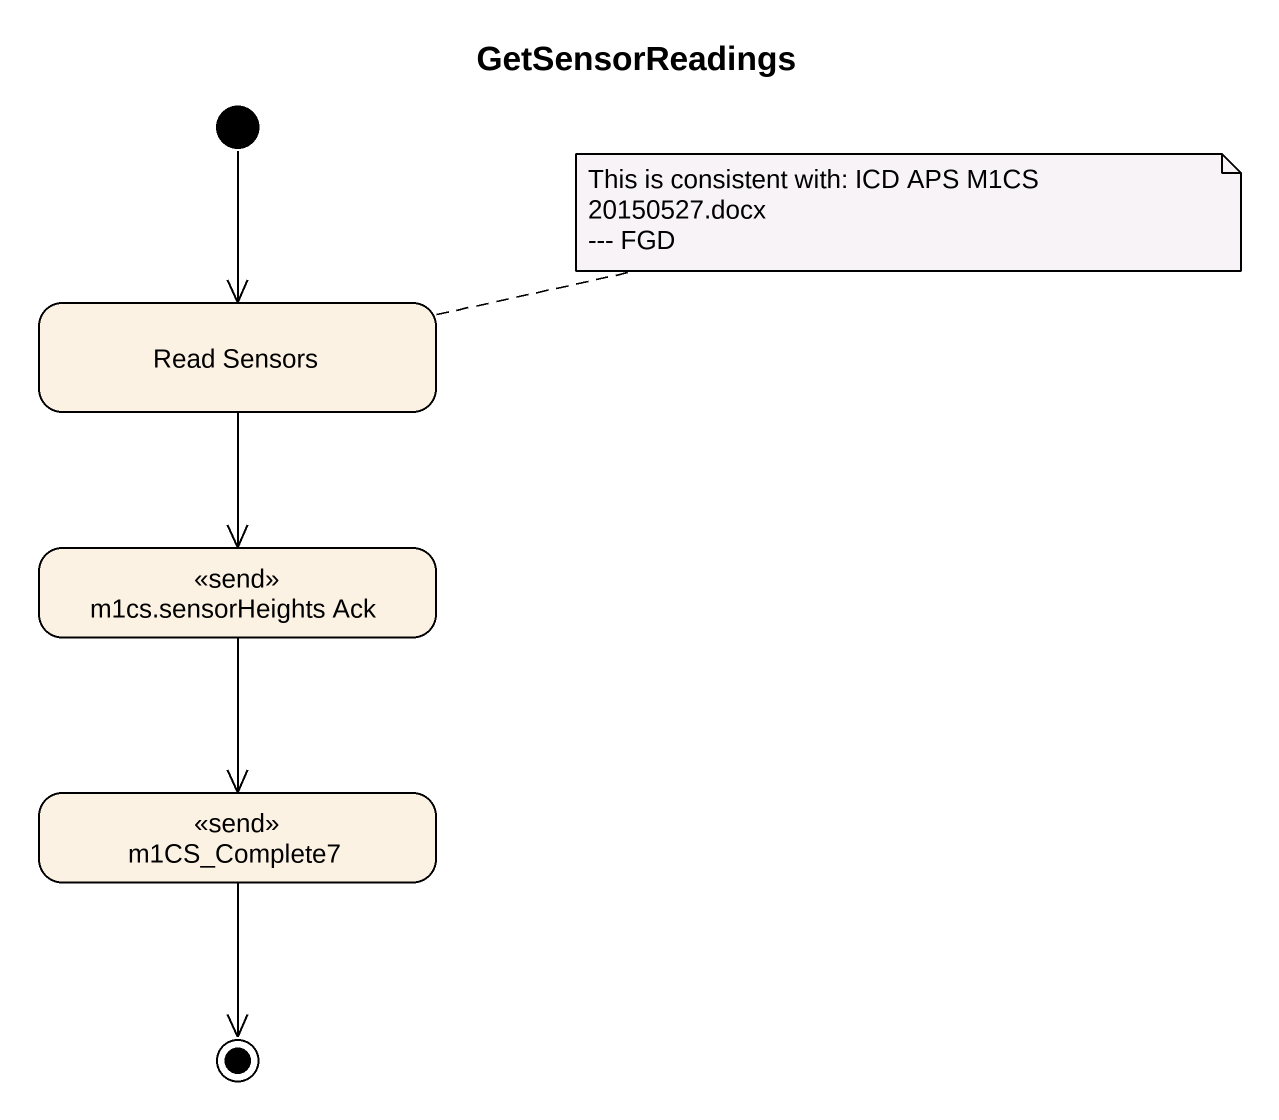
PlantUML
@startuml
title GetSensorReadings
hide empty description
state "Read Sensors" as Read_Sensors
state "m1cs.sensorHeights Ack" as m1cs_sensorHeights_Ack <<send>>
state m1CS_Complete7 <<send>>
[*] --> Read_Sensors
Read_Sensors --> m1cs_sensorHeights_Ack
m1cs_sensorHeights_Ack --> m1CS_Complete7
m1CS_Complete7 --> [*]
note right of Read_Sensors
  This is consistent with: ICD APS M1CS 20150527.docx
  ~--- FGD
end note
@enduml
